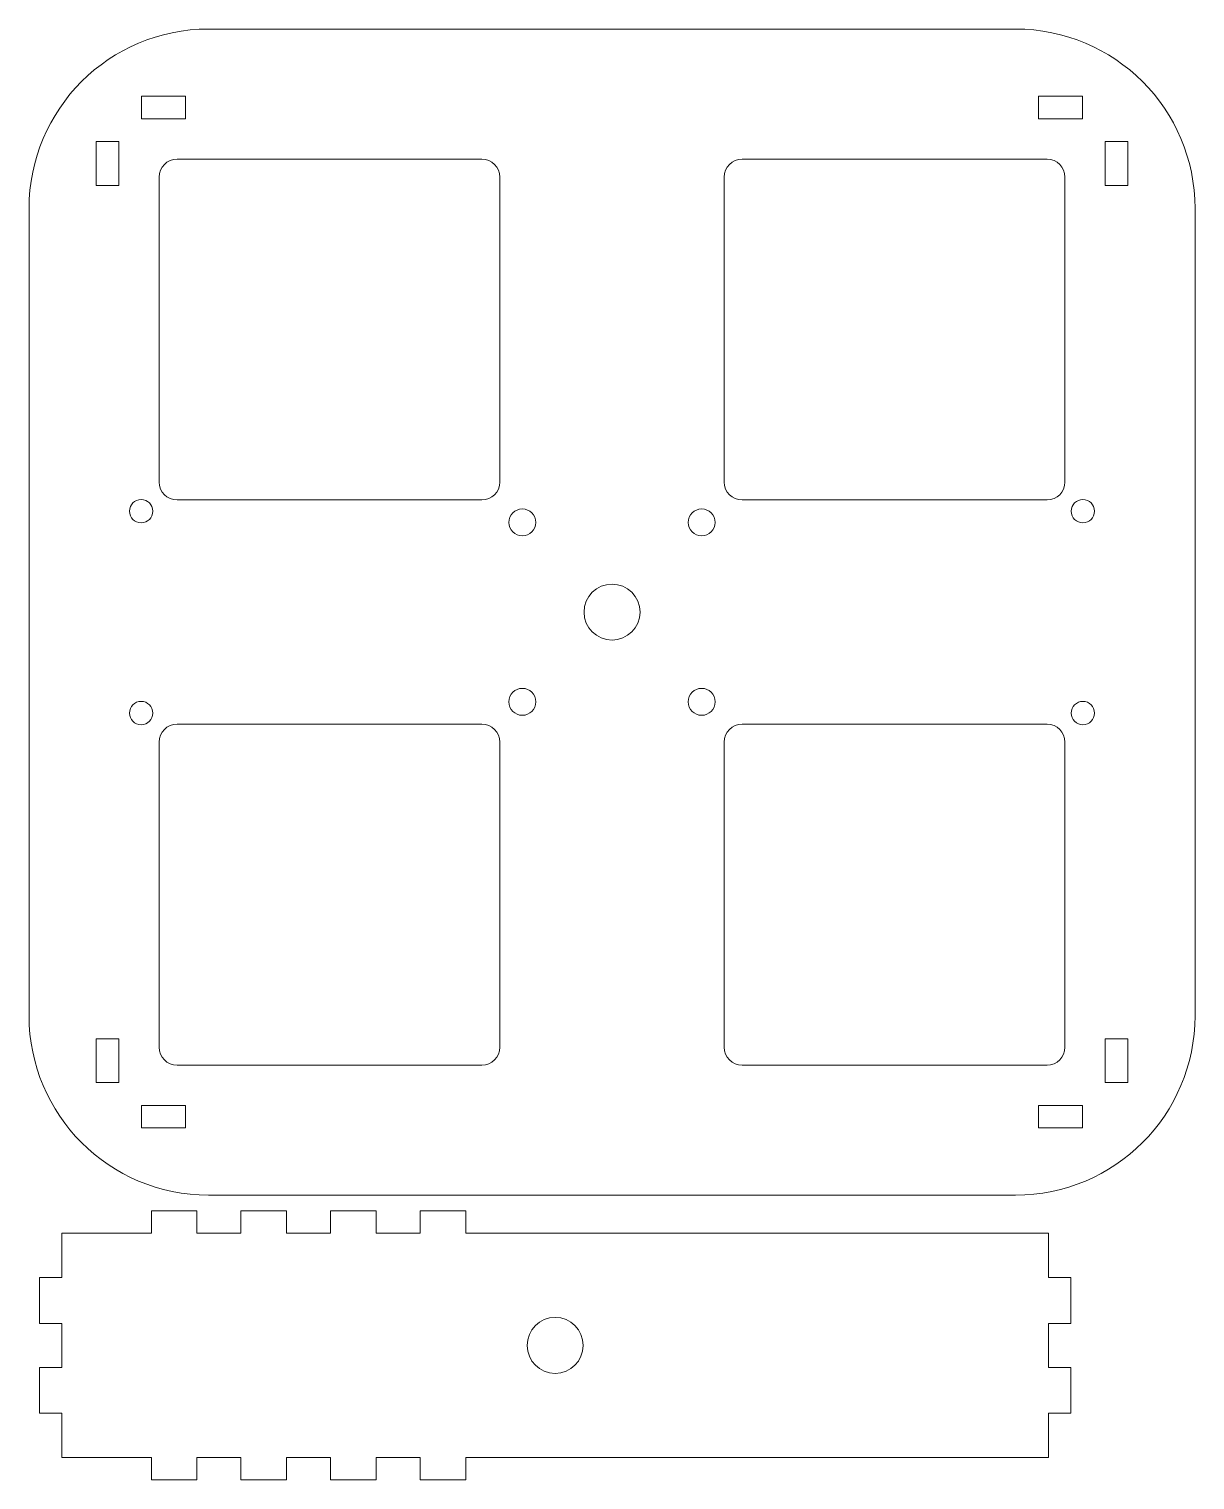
# Model space of a CAD drawing. Header units: inches. Extents: x 0.1 to 13.1, y 1.7 to 17.9.
import ezdxf

# ---------------------------------------------------------------- set-up
doc = ezdxf.new("R2010")
doc.units = ezdxf.units.IN
doc.header["$MEASUREMENT"] = 0

msp = doc.modelspace()

# ---------------------------------------------------------------- linework, layer by layer
at = {"color": 7, "linetype": 'Continuous', "lineweight": 15}
for p, q in [((11.099, 17.897), (2.099, 17.897)), ((1.354, 17.147), (1.354, 16.897)), ((1.844, 17.147), (1.354, 17.147)), ((1.844, 16.897), (1.844, 17.147)), ((11.354, 17.147), (11.354, 16.897)), ((11.844, 17.147), (11.354, 17.147)), ((11.844, 16.897), (11.844, 17.147)), ((1.354, 16.897), (1.844, 16.897)), ((11.354, 16.897), (11.844, 16.897)), ((1.099, 16.642), (0.849, 16.642)), ((0.849, 16.642), (0.849, 16.152)), ((1.099, 16.152), (1.099, 16.642)), ((12.349, 16.642), (12.099, 16.642)), ((12.099, 16.642), (12.099, 16.152)), ((12.349, 16.152), (12.349, 16.642)), ((5.149, 16.447), (1.749, 16.447)), ((11.449, 16.447), (8.049, 16.447)), ((1.549, 16.247), (1.549, 12.847)), ((5.349, 12.847), (5.349, 16.247)), ((7.849, 16.247), (7.849, 12.847)), ((11.649, 12.847), (11.649, 16.247)), ((0.849, 16.152), (1.099, 16.152)), ((12.099, 16.152), (12.349, 16.152)), ((0.099, 15.897), (0.099, 6.897)), ((13.099, 6.897), (13.099, 15.897)), ((1.749, 12.647), (5.149, 12.647)), ((8.049, 12.647), (11.449, 12.647)), ((5.149, 10.147), (1.749, 10.147)), ((11.449, 10.147), (8.049, 10.147)), ((1.549, 9.947), (1.549, 6.547)), ((5.349, 6.547), (5.349, 9.947)), ((7.849, 9.947), (7.849, 6.547)), ((11.649, 6.547), (11.649, 9.947)), ((1.099, 6.642), (0.849, 6.642)), ((0.849, 6.642), (0.849, 6.152)), ((1.099, 6.152), (1.099, 6.642)), ((12.349, 6.642), (12.099, 6.642)), ((12.099, 6.642), (12.099, 6.152)), ((12.349, 6.152), (12.349, 6.642)), ((1.749, 6.347), (5.149, 6.347)), ((8.049, 6.347), (11.449, 6.347)), ((0.849, 6.152), (1.099, 6.152)), ((12.099, 6.152), (12.349, 6.152)), ((1.844, 5.897), (1.354, 5.897)), ((1.354, 5.897), (1.354, 5.647)), ((1.844, 5.647), (1.844, 5.897)), ((11.844, 5.897), (11.354, 5.897)), ((11.354, 5.897), (11.354, 5.647)), ((11.844, 5.647), (11.844, 5.897)), ((1.354, 5.647), (1.844, 5.647)), ((11.354, 5.647), (11.844, 5.647)), ((2.099, 4.897), (11.099, 4.897)), ((1.465, 4.723), (1.465, 4.473)), ((1.97, 4.723), (1.465, 4.723)), ((1.97, 4.473), (1.97, 4.723)), ((2.46, 4.723), (2.46, 4.473)), ((2.97, 4.723), (2.46, 4.723)), ((2.97, 4.473), (2.97, 4.723)), ((3.46, 4.723), (3.46, 4.473)), ((3.97, 4.723), (3.46, 4.723)), ((3.97, 4.473), (3.97, 4.723)), ((4.46, 4.723), (4.46, 4.473)), ((4.97, 4.723), (4.46, 4.723)), ((4.97, 4.473), (4.97, 4.723)), ((0.465, 4.473), (0.465, 3.978)), ((1.465, 4.473), (0.465, 4.473)), ((2.46, 4.473), (1.97, 4.473)), ((3.46, 4.473), (2.97, 4.473)), ((4.46, 4.473), (3.97, 4.473)), ((11.465, 4.473), (4.97, 4.473)), ((11.465, 3.978), (11.465, 4.473)), ((0.215, 3.978), (0.215, 3.468)), ((0.465, 3.978), (0.215, 3.978)), ((11.715, 3.978), (11.465, 3.978)), ((11.715, 3.468), (11.715, 3.978)), ((0.215, 3.468), (0.465, 3.468)), ((0.465, 3.468), (0.465, 2.978)), ((11.465, 3.468), (11.715, 3.468)), ((11.465, 2.978), (11.465, 3.468)), ((0.215, 2.978), (0.215, 2.468)), ((0.465, 2.978), (0.215, 2.978)), ((11.715, 2.978), (11.465, 2.978)), ((11.715, 2.468), (11.715, 2.978)), ((0.215, 2.468), (0.465, 2.468)), ((0.465, 2.468), (0.465, 1.973)), ((11.465, 2.468), (11.715, 2.468)), ((11.465, 1.973), (11.465, 2.468)), ((0.465, 1.973), (1.465, 1.973)), ((1.465, 1.973), (1.465, 1.723)), ((1.97, 1.973), (2.46, 1.973)), ((1.97, 1.723), (1.97, 1.973)), ((2.46, 1.973), (2.46, 1.723)), ((2.97, 1.973), (3.46, 1.973)), ((2.97, 1.723), (2.97, 1.973)), ((3.46, 1.973), (3.46, 1.723)), ((3.97, 1.973), (4.46, 1.973)), ((3.97, 1.723), (3.97, 1.973)), ((4.46, 1.973), (4.46, 1.723)), ((4.97, 1.973), (11.465, 1.973)), ((4.97, 1.723), (4.97, 1.973)), ((1.465, 1.723), (1.97, 1.723)), ((2.46, 1.723), (2.97, 1.723)), ((3.46, 1.723), (3.97, 1.723)), ((4.46, 1.723), (4.97, 1.723))]:
    msp.add_line(p, q, dxfattribs=at)
for centre, radius in [((1.349, 12.522), 0.13), ((11.849, 12.522), 0.13), ((5.599, 12.397), 0.15), ((7.599, 12.397), 0.15), ((6.599, 11.397), 0.312), ((5.599, 10.397), 0.15), ((7.599, 10.397), 0.15), ((1.349, 10.272), 0.13), ((11.849, 10.272), 0.13), ((5.965, 3.223), 0.312)]:
    msp.add_circle(centre, radius, dxfattribs=at)
for centre, radius, start, end in [((2.099, 15.897), 2, 90, 180), ((11.099, 15.897), 2, 0, 90), ((1.749, 16.247), 0.2, 90, 180), ((5.149, 16.247), 0.2, 0, 90), ((8.049, 16.247), 0.2, 90, 180), ((11.449, 16.247), 0.2, 360, 90), ((1.749, 12.847), 0.2, 180, 270), ((5.149, 12.847), 0.2, 270, 0), ((8.049, 12.847), 0.2, 180, 270), ((11.449, 12.847), 0.2, 270, 0), ((1.749, 9.947), 0.2, 90, 180), ((5.149, 9.947), 0.2, 0, 90), ((8.049, 9.947), 0.2, 90, 180), ((11.449, 9.947), 0.2, 0, 90), ((2.099, 6.897), 2, 180, 270), ((11.099, 6.897), 2, 270, 0), ((1.749, 6.547), 0.2, 180, 270), ((5.149, 6.547), 0.2, 270, 0), ((8.049, 6.547), 0.2, 180, 270), ((11.449, 6.547), 0.2, 270, 0)]:
    msp.add_arc(centre, radius, start, end, dxfattribs=at)

doc.saveas('drawing.dxf')
